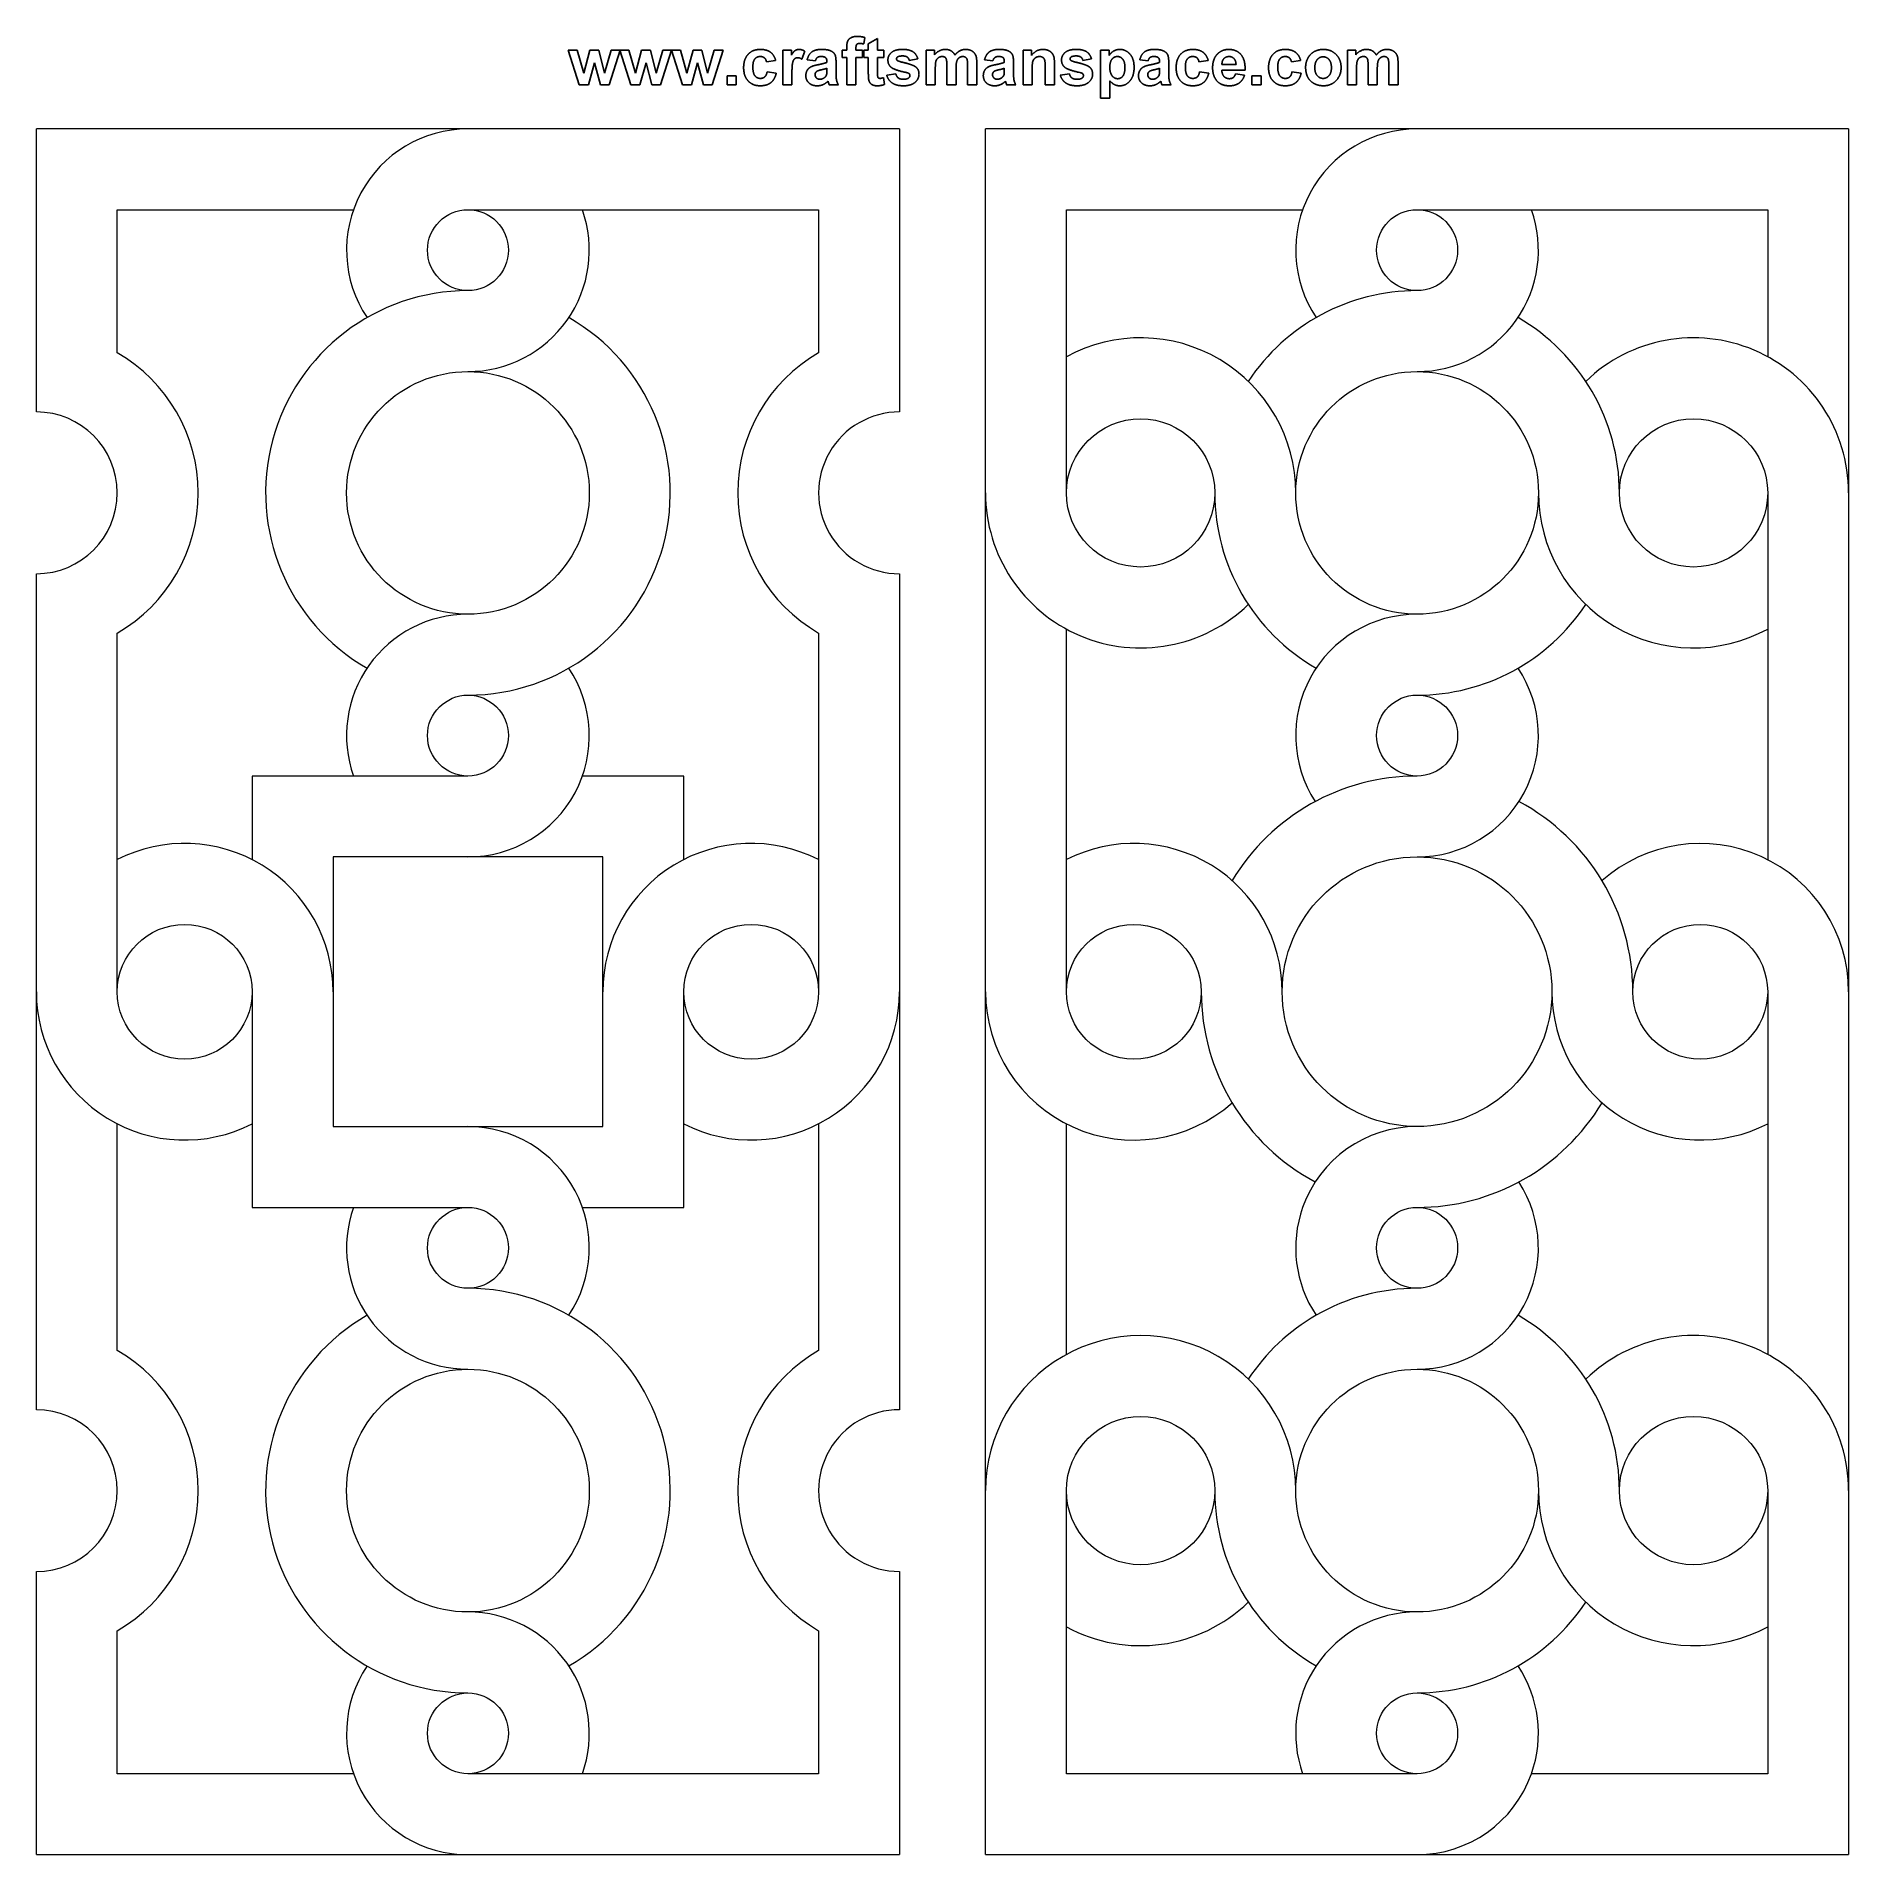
# Model space of a CAD drawing. Header units: millimetres. Extents: x -94 to 94, y -93 to 97.
import ezdxf

# ---------------------------------------------------------------- set-up
doc = ezdxf.new("R2010")
doc.units = ezdxf.units.MM
doc.header["$MEASUREMENT"] = 0
doc.layers.add('Default', color=18, linetype='Continuous')

msp = doc.modelspace()

# ---------------------------------------------------------------- linework, layer by layer
at = {"layer": 'Default', "color": 5}
for p, q in [((-8.01, 96.86), (-8.11, 96.19)), ((-7.64, 96.21), (-6.68, 96.77)), ((-6.68, 96.77), (-6.68, 95.53)), ((-38.9, 95.53), (-37.96, 95.53)), ((-37.75, 91.92), (-38.9, 95.53)), ((-37.96, 95.53), (-37.28, 93.16)), ((-37.28, 93.16), (-36.64, 95.53)), ((-36.64, 95.53), (-35.71, 95.53)), ((-35.71, 95.53), (-35.12, 93.16)), ((-35.12, 93.16), (-34.43, 95.53)), ((-33.5, 95.53), (-34.65, 91.92)), ((-34.43, 95.53), (-33.5, 95.53)), ((-33.53, 95.53), (-32.59, 95.53)), ((-32.38, 91.92), (-33.53, 95.53)), ((-32.59, 95.53), (-31.91, 93.16)), ((-31.91, 93.16), (-31.27, 95.53)), ((-31.27, 95.53), (-30.34, 95.53)), ((-30.34, 95.53), (-29.75, 93.16)), ((-29.75, 93.16), (-29.06, 95.53)), ((-28.13, 95.53), (-29.28, 91.92)), ((-29.06, 95.53), (-28.13, 95.53)), ((-28.16, 95.53), (-27.22, 95.53)), ((-27.01, 91.92), (-28.16, 95.53)), ((-27.22, 95.53), (-26.54, 93.16)), ((-26.54, 93.16), (-25.9, 95.53)), ((-25.9, 95.53), (-24.97, 95.53)), ((-24.97, 95.53), (-24.38, 93.16)), ((-24.38, 93.16), (-23.69, 95.53)), ((-22.76, 95.53), (-23.91, 91.92)), ((-23.69, 95.53), (-22.76, 95.53)), ((-16.56, 95.53), (-15.66, 95.53)), ((-16.56, 91.92), (-16.56, 95.53)), ((-15.66, 95.53), (-15.66, 95.02)), ((-14.27, 95.44), (-14.56, 94.6)), ((-10.38, 94.79), (-10.38, 95.53)), ((-10.38, 95.53), (-9.89, 95.53)), ((-9.89, 94.79), (-10.38, 94.79)), ((-9.89, 95.53), (-9.89, 95.8)), ((-9.89, 91.92), (-9.89, 94.79)), ((-8.93, 95.78), (-8.93, 95.53)), ((-8.93, 95.53), (-8.25, 95.53)), ((-8.93, 94.79), (-8.93, 91.92)), ((-8.25, 94.79), (-8.93, 94.79)), ((-8.25, 95.53), (-8.25, 94.79)), ((-8.1, 95.53), (-7.64, 95.53)), ((-8.1, 94.79), (-8.1, 95.53)), ((-7.64, 94.79), (-8.1, 94.79)), ((-7.64, 95.53), (-7.64, 96.21)), ((-7.64, 93.2), (-7.64, 94.79)), ((-6.68, 95.53), (-6.03, 95.53)), ((-6.68, 94.79), (-6.68, 93.3)), ((-6.03, 94.79), (-6.68, 94.79)), ((-6.03, 95.53), (-6.03, 94.79)), ((-1.62, 91.92), (-1.62, 95.53)), ((-1.62, 95.53), (-0.75, 95.53)), ((-0.75, 95.53), (-0.75, 95.04)), ((8.48, 95.53), (9.37, 95.53)), ((8.48, 91.92), (8.48, 95.53)), ((9.37, 95.53), (9.37, 95)), ((16.56, 90.53), (16.56, 95.53)), ((16.56, 95.53), (17.46, 95.53)), ((17.46, 95.53), (17.46, 95)), ((42.27, 91.92), (42.27, 95.53)), ((42.27, 95.53), (43.14, 95.53)), ((43.14, 95.53), (43.14, 95.04)), ((-36.17, 94.24), (-36.8, 91.92)), ((-35.56, 91.92), (-36.17, 94.24)), ((-30.8, 94.24), (-31.43, 91.92)), ((-30.19, 91.92), (-30.8, 94.24)), ((-25.43, 94.24), (-26.06, 91.92)), ((-24.82, 91.92), (-25.43, 94.24)), ((-22.36, 92.88), (-21.4, 92.88)), ((-22.36, 91.92), (-22.36, 92.88)), ((-21.4, 92.88), (-21.4, 91.92)), ((-17.3, 94.48), (-18.25, 94.33)), ((-18.19, 93.28), (-17.23, 93.15)), ((-15.6, 93.04), (-15.6, 91.92)), ((-13.16, 94.42), (-14.02, 94.54)), ((-11.96, 94.27), (-11.96, 94.36)), ((-11.96, 93.46), (-11.96, 93.65)), ((-11, 94.23), (-11, 93.11)), ((-5.72, 92.94), (-4.77, 93.06)), ((-2.48, 94.64), (-3.38, 94.48)), ((-0.66, 93.68), (-0.66, 91.92)), ((0.54, 91.92), (0.54, 93.9)), ((1.5, 93.65), (1.5, 91.92)), ((2.7, 91.92), (2.7, 93.98)), ((3.66, 94.24), (3.66, 91.92)), ((5.33, 94.42), (4.46, 94.54)), ((6.53, 94.27), (6.53, 94.36)), ((6.53, 93.46), (6.53, 93.65)), ((7.49, 94.23), (7.49, 93.11)), ((9.43, 93.56), (9.43, 91.92)), ((10.79, 91.92), (10.79, 93.76)), ((11.75, 94.17), (11.75, 91.92)), ((12.36, 92.94), (13.32, 93.06)), ((15.61, 94.64), (14.71, 94.48)), ((21.5, 94.42), (20.64, 94.54)), ((22.7, 94.27), (22.7, 94.36)), ((22.7, 93.46), (22.7, 93.65)), ((23.66, 94.23), (23.66, 93.11)), ((27.77, 94.48), (26.81, 94.33)), ((26.87, 93.28), (27.83, 93.15)), ((31.62, 93.46), (29.19, 93.46)), ((29.2, 94.05), (30.67, 94.05)), ((30.61, 93.06), (31.56, 92.94)), ((32.33, 92.88), (33.29, 92.88)), ((32.33, 91.92), (32.33, 92.88)), ((33.29, 92.88), (33.29, 91.92)), ((37.4, 94.48), (36.44, 94.33)), ((36.5, 93.28), (37.46, 93.15)), ((43.23, 93.68), (43.23, 91.92)), ((44.43, 91.92), (44.43, 93.9)), ((45.39, 93.65), (45.39, 91.92)), ((46.59, 91.92), (46.59, 93.98)), ((47.55, 94.24), (47.55, 91.92)), ((-36.8, 91.92), (-37.75, 91.92)), ((-34.65, 91.92), (-35.56, 91.92)), ((-31.43, 91.92), (-32.38, 91.92)), ((-29.28, 91.92), (-30.19, 91.92)), ((-26.06, 91.92), (-27.01, 91.92)), ((-23.91, 91.92), (-24.82, 91.92)), ((-21.4, 91.92), (-22.36, 91.92)), ((-15.6, 91.92), (-16.56, 91.92)), ((-10.75, 91.92), (-11.71, 91.92)), ((-8.93, 91.92), (-9.89, 91.92)), ((-6.05, 92.69), (-5.97, 91.97)), ((-0.66, 91.92), (-1.62, 91.92)), ((1.5, 91.92), (0.54, 91.92)), ((3.66, 91.92), (2.7, 91.92)), ((7.73, 91.92), (6.78, 91.92)), ((9.43, 91.92), (8.48, 91.92)), ((11.75, 91.92), (10.79, 91.92)), ((17.52, 92.35), (17.52, 90.53)), ((23.91, 91.92), (22.95, 91.92)), ((33.29, 91.92), (32.33, 91.92)), ((43.23, 91.92), (42.27, 91.92)), ((45.39, 91.92), (44.43, 91.92)), ((47.55, 91.92), (46.59, 91.92)), ((17.52, 90.53), (16.56, 90.53))]:
    msp.add_line(p, q, dxfattribs=at)
for points in [[(-9.79, 96.48), (-9.7, 96.7), (-9.44, 96.84)], [(-9.44, 96.84), (-9.19, 96.98), (-8.79, 96.98)], [(-8.79, 96.98), (-8.39, 96.98), (-8.01, 96.86)], [(-20.63, 93.72), (-20.63, 94.62), (-20.16, 95.12)], [(-20.16, 95.12), (-19.69, 95.62), (-18.89, 95.62)], [(-18.9, 94.88), (-19.25, 94.88), (-19.46, 94.63)], [(-18.47, 94.74), (-18.63, 94.88), (-18.9, 94.88)], [(-18.89, 95.62), (-18.24, 95.62), (-17.85, 95.34)], [(-17.85, 95.34), (-17.46, 95.06), (-17.3, 94.48)], [(-15.66, 95.02), (-15.44, 95.38), (-15.27, 95.5)], [(-14.99, 94.76), (-15.18, 94.76), (-15.31, 94.65)], [(-15.27, 95.5), (-15.09, 95.62), (-14.87, 95.62)], [(-14.56, 94.6), (-14.79, 94.76), (-14.99, 94.76)], [(-14.87, 95.62), (-14.56, 95.62), (-14.27, 95.44)], [(-14.02, 94.54), (-13.88, 95.09), (-13.53, 95.36)], [(-13.53, 95.36), (-13.18, 95.62), (-12.49, 95.62)], [(-12.94, 94.78), (-13.08, 94.68), (-13.16, 94.42)], [(-12.57, 94.88), (-12.81, 94.88), (-12.94, 94.78)], [(-12.08, 94.76), (-12.21, 94.88), (-12.57, 94.88)], [(-12.49, 95.62), (-11.86, 95.62), (-11.56, 95.47)], [(-11.96, 94.36), (-11.96, 94.64), (-12.08, 94.76)], [(-11.56, 95.47), (-11.25, 95.32), (-11.12, 95.09)], [(-11.12, 95.09), (-11, 94.85), (-11, 94.23)], [(-9.89, 95.8), (-9.89, 96.25), (-9.79, 96.48)], [(-8.84, 96.15), (-8.93, 96.05), (-8.93, 95.78)], [(-8.55, 96.24), (-8.75, 96.24), (-8.84, 96.15)], [(-8.11, 96.19), (-8.34, 96.24), (-8.55, 96.24)], [(-5.6, 94.51), (-5.6, 94.98), (-5.23, 95.3)], [(-5.23, 95.3), (-4.86, 95.62), (-4.08, 95.62)], [(-4.6, 94.84), (-4.7, 94.76), (-4.7, 94.64)], [(-4.06, 94.94), (-4.43, 94.94), (-4.6, 94.84)], [(-4.08, 95.62), (-3.34, 95.62), (-2.98, 95.37)], [(-3.6, 94.83), (-3.76, 94.94), (-4.06, 94.94)], [(-3.38, 94.48), (-3.43, 94.71), (-3.6, 94.83)], [(-2.98, 95.37), (-2.62, 95.12), (-2.48, 94.64)], [(-0.75, 95.04), (-0.28, 95.62), (0.37, 95.62)], [(-0.34, 94.76), (-0.51, 94.64), (-0.59, 94.42)], [(0.05, 94.88), (-0.16, 94.88), (-0.34, 94.76)], [(0.34, 94.81), (0.23, 94.88), (0.05, 94.88)], [(0.49, 94.58), (0.44, 94.73), (0.34, 94.81)], [(0.37, 95.62), (0.72, 95.62), (0.97, 95.48)], [(0.97, 95.48), (1.22, 95.33), (1.39, 95.04)], [(1.39, 95.04), (1.62, 95.33), (1.9, 95.48)], [(1.83, 94.76), (1.65, 94.64), (1.58, 94.4)], [(2.2, 94.88), (2, 94.88), (1.83, 94.76)], [(1.9, 95.48), (2.17, 95.62), (2.48, 95.62)], [(2.61, 94.68), (2.48, 94.88), (2.2, 94.88)], [(2.48, 95.62), (2.88, 95.62), (3.15, 95.46)], [(3.15, 95.46), (3.43, 95.3), (3.56, 94.99)], [(3.56, 94.99), (3.66, 94.75), (3.66, 94.24)], [(4.46, 94.54), (4.61, 95.09), (4.96, 95.36)], [(4.96, 95.36), (5.31, 95.62), (6, 95.62)], [(5.55, 94.78), (5.41, 94.68), (5.33, 94.42)], [(5.92, 94.88), (5.68, 94.88), (5.55, 94.78)], [(6.4, 94.76), (6.27, 94.88), (5.92, 94.88)], [(6, 95.62), (6.62, 95.62), (6.93, 95.47)], [(6.53, 94.36), (6.53, 94.64), (6.4, 94.76)], [(6.93, 95.47), (7.24, 95.32), (7.36, 95.09)], [(7.36, 95.09), (7.49, 94.85), (7.49, 94.23)], [(9.37, 95), (9.84, 95.62), (10.55, 95.62)], [(9.77, 94.75), (9.58, 94.61), (9.5, 94.39)], [(10.21, 94.88), (9.96, 94.88), (9.77, 94.75)], [(10.53, 94.79), (10.4, 94.88), (10.21, 94.88)], [(10.73, 94.52), (10.67, 94.69), (10.53, 94.79)], [(10.55, 95.62), (10.86, 95.62), (11.12, 95.51)], [(11.12, 95.51), (11.38, 95.39), (11.51, 95.22)], [(11.51, 95.22), (11.64, 95.04), (11.7, 94.82)], [(11.7, 94.82), (11.75, 94.59), (11.75, 94.17)], [(12.49, 94.51), (12.49, 94.98), (12.86, 95.3)], [(12.86, 95.3), (13.23, 95.62), (14.01, 95.62)], [(13.49, 94.84), (13.38, 94.76), (13.38, 94.64)], [(14.03, 94.94), (13.65, 94.94), (13.49, 94.84)], [(14.01, 95.62), (14.75, 95.62), (15.11, 95.37)], [(14.49, 94.83), (14.33, 94.94), (14.03, 94.94)], [(14.71, 94.48), (14.65, 94.71), (14.49, 94.83)], [(15.11, 95.37), (15.47, 95.12), (15.61, 94.64)], [(17.46, 95), (17.63, 95.27), (17.92, 95.45)], [(18.32, 94.88), (17.97, 94.88), (17.75, 94.61)], [(17.92, 95.45), (18.21, 95.62), (18.57, 95.62)], [(18.87, 94.6), (18.65, 94.88), (18.32, 94.88)], [(18.57, 95.62), (19.19, 95.62), (19.62, 95.13)], [(19.62, 95.13), (20.05, 94.63), (20.05, 93.75)], [(20.64, 94.54), (20.78, 95.09), (21.13, 95.36)], [(21.13, 95.36), (21.48, 95.62), (22.17, 95.62)], [(21.72, 94.78), (21.58, 94.68), (21.5, 94.42)], [(22.09, 94.88), (21.85, 94.88), (21.72, 94.78)], [(22.58, 94.76), (22.45, 94.88), (22.09, 94.88)], [(22.17, 95.62), (22.8, 95.62), (23.1, 95.47)], [(22.7, 94.36), (22.7, 94.64), (22.58, 94.76)], [(23.1, 95.47), (23.41, 95.32), (23.54, 95.09)], [(23.54, 95.09), (23.66, 94.85), (23.66, 94.23)], [(24.43, 93.72), (24.43, 94.62), (24.9, 95.12)], [(24.9, 95.12), (25.37, 95.62), (26.17, 95.62)], [(26.16, 94.88), (25.81, 94.88), (25.6, 94.63)], [(26.6, 94.74), (26.43, 94.88), (26.16, 94.88)], [(26.17, 95.62), (26.82, 95.62), (27.21, 95.34)], [(27.21, 95.34), (27.6, 95.06), (27.77, 94.48)], [(28.23, 93.7), (28.23, 94.6), (28.7, 95.11)], [(28.7, 95.11), (29.17, 95.62), (29.9, 95.62)], [(29.94, 94.88), (29.62, 94.88), (29.41, 94.66)], [(29.9, 95.62), (30.71, 95.62), (31.18, 95.09)], [(30.45, 94.67), (30.24, 94.88), (29.94, 94.88)], [(31.18, 95.09), (31.64, 94.56), (31.62, 93.46)], [(34.06, 93.72), (34.06, 94.62), (34.53, 95.12)], [(34.53, 95.12), (35, 95.62), (35.8, 95.62)], [(35.79, 94.88), (35.44, 94.88), (35.23, 94.63)], [(36.22, 94.74), (36.06, 94.88), (35.79, 94.88)], [(35.8, 95.62), (36.45, 95.62), (36.84, 95.34)], [(36.84, 95.34), (37.23, 95.06), (37.4, 94.48)], [(38.15, 94.7), (38.39, 95.15), (38.81, 95.39)], [(38.81, 95.39), (39.24, 95.62), (39.77, 95.62)], [(39.74, 94.85), (39.38, 94.85), (39.13, 94.56)], [(40.36, 94.56), (40.11, 94.85), (39.74, 94.85)], [(39.77, 95.62), (40.58, 95.62), (41.1, 95.09)], [(41.1, 95.09), (41.62, 94.55), (41.62, 93.74)], [(43.14, 95.04), (43.61, 95.62), (44.26, 95.62)], [(43.55, 94.76), (43.38, 94.64), (43.3, 94.42)], [(43.94, 94.88), (43.73, 94.88), (43.55, 94.76)], [(44.23, 94.81), (44.12, 94.88), (43.94, 94.88)], [(44.38, 94.58), (44.33, 94.73), (44.23, 94.81)], [(44.26, 95.62), (44.6, 95.62), (44.86, 95.48)], [(44.86, 95.48), (45.11, 95.33), (45.28, 95.04)], [(45.28, 95.04), (45.51, 95.33), (45.79, 95.48)], [(45.72, 94.76), (45.54, 94.64), (45.47, 94.4)], [(46.09, 94.88), (45.89, 94.88), (45.72, 94.76)], [(45.79, 95.48), (46.06, 95.62), (46.37, 95.62)], [(46.5, 94.68), (46.36, 94.88), (46.09, 94.88)], [(46.37, 95.62), (46.77, 95.62), (47.04, 95.46)], [(47.04, 95.46), (47.32, 95.3), (47.45, 94.99)], [(47.45, 94.99), (47.55, 94.75), (47.55, 94.24)], [(-20.16, 92.33), (-20.63, 92.83), (-20.63, 93.72)], [(-19.46, 94.63), (-19.67, 94.38), (-19.67, 93.79)], [(-19.67, 93.79), (-19.67, 93.14), (-19.46, 92.87)], [(-19.46, 92.87), (-19.24, 92.6), (-18.88, 92.6)], [(-18.25, 94.33), (-18.3, 94.6), (-18.47, 94.74)], [(-18.44, 92.75), (-18.26, 92.9), (-18.19, 93.28)], [(-17.23, 93.15), (-17.38, 92.5), (-17.79, 92.16)], [(-15.52, 94.25), (-15.6, 93.96), (-15.6, 93.04)], [(-15.31, 94.65), (-15.45, 94.54), (-15.52, 94.25)], [(-14.15, 92.89), (-14.15, 93.2), (-14.01, 93.44)], [(-13.83, 92.13), (-14.15, 92.43), (-14.15, 92.89)], [(-14.01, 93.44), (-13.86, 93.68), (-13.61, 93.81)], [(-13.61, 93.81), (-13.35, 93.94), (-12.86, 94.03)], [(-13.01, 93.34), (-13.19, 93.2), (-13.19, 93)], [(-13.19, 93), (-13.19, 92.8), (-13.05, 92.65)], [(-12.51, 93.5), (-12.89, 93.42), (-13.01, 93.34)], [(-12.86, 94.03), (-12.21, 94.16), (-11.96, 94.27)], [(-11.96, 93.65), (-12.13, 93.59), (-12.51, 93.5)], [(-12.21, 92.68), (-12.04, 92.81), (-11.99, 92.99)], [(-11.99, 92.99), (-11.96, 93.11), (-11.96, 93.46)], [(-11, 93.11), (-11, 92.63), (-10.95, 92.41)], [(-7.61, 92.52), (-7.64, 92.69), (-7.64, 93.2)], [(-6.68, 93.3), (-6.68, 92.85), (-6.66, 92.77)], [(-5.16, 92.13), (-5.59, 92.43), (-5.72, 92.94)], [(-5.17, 93.69), (-5.6, 93.98), (-5.6, 94.51)], [(-3.7, 93.22), (-4.86, 93.47), (-5.17, 93.69)], [(-4.77, 93.06), (-4.7, 92.79), (-4.52, 92.65)], [(-4.7, 94.64), (-4.7, 94.54), (-4.61, 94.46)], [(-4.61, 94.46), (-4.48, 94.37), (-3.72, 94.19)], [(-3.72, 94.19), (-2.96, 94.01), (-2.66, 93.76)], [(-3.38, 93.09), (-3.45, 93.16), (-3.7, 93.22)], [(-3.44, 92.64), (-3.31, 92.74), (-3.31, 92.9)], [(-3.31, 92.9), (-3.31, 93.01), (-3.38, 93.09)], [(-2.36, 93.05), (-2.36, 92.55), (-2.77, 92.19)], [(-2.66, 93.76), (-2.36, 93.5), (-2.36, 93.05)], [(-0.59, 94.42), (-0.66, 94.2), (-0.66, 93.68)], [(0.54, 93.9), (0.54, 94.43), (0.49, 94.58)], [(1.58, 94.4), (1.5, 94.17), (1.5, 93.65)], [(2.7, 93.98), (2.7, 94.52), (2.61, 94.68)], [(4.34, 92.89), (4.34, 93.2), (4.48, 93.44)], [(4.66, 92.13), (4.34, 92.43), (4.34, 92.89)], [(4.48, 93.44), (4.63, 93.68), (4.88, 93.81)], [(4.88, 93.81), (5.14, 93.94), (5.62, 94.03)], [(5.48, 93.34), (5.3, 93.2), (5.3, 93)], [(5.3, 93), (5.3, 92.8), (5.44, 92.65)], [(5.97, 93.5), (5.59, 93.42), (5.48, 93.34)], [(5.62, 94.03), (6.28, 94.16), (6.53, 94.27)], [(6.53, 93.65), (6.36, 93.59), (5.97, 93.5)], [(6.28, 92.68), (6.44, 92.81), (6.5, 92.99)], [(6.5, 92.99), (6.53, 93.11), (6.53, 93.46)], [(7.49, 93.11), (7.49, 92.63), (7.54, 92.41)], [(9.5, 94.39), (9.43, 94.16), (9.43, 93.56)], [(10.79, 93.76), (10.79, 94.35), (10.73, 94.52)], [(12.93, 92.13), (12.5, 92.43), (12.36, 92.94)], [(12.92, 93.69), (12.49, 93.98), (12.49, 94.51)], [(14.38, 93.22), (13.23, 93.47), (12.92, 93.69)], [(13.32, 93.06), (13.38, 92.79), (13.57, 92.65)], [(13.38, 94.64), (13.38, 94.54), (13.48, 94.46)], [(13.48, 94.46), (13.61, 94.37), (14.37, 94.19)], [(14.37, 94.19), (15.13, 94.01), (15.43, 93.76)], [(14.7, 93.09), (14.63, 93.16), (14.38, 93.22)], [(14.65, 92.64), (14.77, 92.74), (14.77, 92.9)], [(14.77, 92.9), (14.77, 93.01), (14.7, 93.09)], [(15.73, 93.05), (15.73, 92.55), (15.31, 92.19)], [(15.43, 93.76), (15.73, 93.5), (15.73, 93.05)], [(17.75, 94.61), (17.52, 94.33), (17.52, 93.79)], [(17.52, 93.79), (17.52, 93.16), (17.76, 92.87)], [(17.76, 92.87), (17.99, 92.57), (18.33, 92.57)], [(19.09, 93.74), (19.09, 94.32), (18.87, 94.6)], [(18.88, 92.84), (19.09, 93.11), (19.09, 93.74)], [(20.05, 93.75), (20.05, 92.84), (19.61, 92.33)], [(20.51, 92.89), (20.51, 93.2), (20.66, 93.44)], [(20.83, 92.13), (20.51, 92.43), (20.51, 92.89)], [(20.66, 93.44), (20.8, 93.68), (21.06, 93.81)], [(21.06, 93.81), (21.31, 93.94), (21.8, 94.03)], [(21.65, 93.34), (21.47, 93.2), (21.47, 93)], [(21.47, 93), (21.47, 92.8), (21.61, 92.65)], [(22.15, 93.5), (21.77, 93.42), (21.65, 93.34)], [(21.8, 94.03), (22.45, 94.16), (22.7, 94.27)], [(22.7, 93.65), (22.53, 93.59), (22.15, 93.5)], [(22.45, 92.68), (22.62, 92.81), (22.67, 92.99)], [(22.67, 92.99), (22.7, 93.11), (22.7, 93.46)], [(23.66, 93.11), (23.66, 92.63), (23.71, 92.41)], [(24.9, 92.33), (24.43, 92.83), (24.43, 93.72)], [(25.6, 94.63), (25.39, 94.38), (25.39, 93.79)], [(25.39, 93.79), (25.39, 93.14), (25.6, 92.87)], [(25.6, 92.87), (25.82, 92.6), (26.18, 92.6)], [(26.81, 94.33), (26.76, 94.6), (26.6, 94.74)], [(26.63, 92.75), (26.8, 92.9), (26.87, 93.28)], [(27.83, 93.15), (27.68, 92.5), (27.27, 92.16)], [(28.59, 92.45), (28.23, 92.94), (28.23, 93.7)], [(29.19, 93.46), (29.2, 93.04), (29.42, 92.8)], [(29.41, 94.66), (29.2, 94.43), (29.2, 94.05)], [(30.37, 92.68), (30.53, 92.8), (30.61, 93.06)], [(30.67, 94.05), (30.66, 94.46), (30.45, 94.67)], [(31.56, 92.94), (31.38, 92.4), (30.98, 92.11)], [(34.53, 92.33), (34.06, 92.83), (34.06, 93.72)], [(35.23, 94.63), (35.02, 94.38), (35.02, 93.79)], [(35.02, 93.79), (35.02, 93.14), (35.23, 92.87)], [(35.23, 92.87), (35.45, 92.6), (35.81, 92.6)], [(36.44, 94.33), (36.39, 94.6), (36.22, 94.74)], [(36.26, 92.75), (36.43, 92.9), (36.5, 93.28)], [(37.46, 93.15), (37.31, 92.5), (36.9, 92.16)], [(37.92, 93.78), (37.92, 94.26), (38.15, 94.7)], [(38.15, 92.71), (37.92, 93.15), (37.92, 93.78)], [(39.13, 94.56), (38.88, 94.27), (38.88, 93.73)], [(38.88, 93.73), (38.88, 93.18), (39.13, 92.89)], [(39.13, 92.89), (39.38, 92.6), (39.74, 92.6)], [(39.74, 92.6), (40.11, 92.6), (40.36, 92.89)], [(40.61, 93.73), (40.61, 94.27), (40.36, 94.56)], [(40.36, 92.89), (40.61, 93.18), (40.61, 93.73)], [(41.62, 93.74), (41.62, 92.91), (41.1, 92.37)], [(43.3, 94.42), (43.23, 94.2), (43.23, 93.68)], [(44.43, 93.9), (44.43, 94.43), (44.38, 94.58)], [(45.47, 94.4), (45.39, 94.17), (45.39, 93.65)], [(46.59, 93.98), (46.59, 94.52), (46.5, 94.68)], [(-18.9, 91.83), (-19.69, 91.83), (-20.16, 92.33)], [(-17.79, 92.16), (-18.21, 91.83), (-18.9, 91.83)], [(-18.88, 92.6), (-18.61, 92.6), (-18.44, 92.75)], [(-12.95, 91.83), (-13.51, 91.83), (-13.83, 92.13)], [(-13.05, 92.65), (-12.9, 92.51), (-12.68, 92.51)], [(-12.36, 91.95), (-12.64, 91.83), (-12.95, 91.83)], [(-12.68, 92.51), (-12.44, 92.51), (-12.21, 92.68)], [(-11.84, 92.31), (-12.08, 92.07), (-12.36, 91.95)], [(-11.8, 92.2), (-11.82, 92.28), (-11.84, 92.31)], [(-11.71, 91.92), (-11.75, 92.01), (-11.8, 92.2)], [(-10.95, 92.41), (-10.9, 92.18), (-10.75, 91.92)], [(-7.47, 92.14), (-7.57, 92.28), (-7.61, 92.52)], [(-7.17, 91.91), (-7.38, 92), (-7.47, 92.14)], [(-6.71, 91.83), (-6.97, 91.83), (-7.17, 91.91)], [(-5.97, 91.97), (-6.3, 91.83), (-6.71, 91.83)], [(-6.66, 92.77), (-6.64, 92.7), (-6.58, 92.65)], [(-6.58, 92.65), (-6.51, 92.6), (-6.42, 92.6)], [(-6.42, 92.6), (-6.29, 92.6), (-6.05, 92.69)], [(-4, 91.83), (-4.73, 91.83), (-5.16, 92.13)], [(-4.52, 92.65), (-4.33, 92.51), (-4, 92.51)], [(-4, 92.51), (-3.63, 92.51), (-3.44, 92.64)], [(-2.77, 92.19), (-3.19, 91.83), (-4, 91.83)], [(5.54, 91.83), (4.98, 91.83), (4.66, 92.13)], [(5.44, 92.65), (5.58, 92.51), (5.8, 92.51)], [(6.13, 91.95), (5.85, 91.83), (5.54, 91.83)], [(5.8, 92.51), (6.05, 92.51), (6.28, 92.68)], [(6.65, 92.31), (6.41, 92.07), (6.13, 91.95)], [(6.69, 92.2), (6.66, 92.28), (6.65, 92.31)], [(6.78, 91.92), (6.74, 92.01), (6.69, 92.2)], [(7.54, 92.41), (7.59, 92.18), (7.73, 91.92)], [(14.09, 91.83), (13.35, 91.83), (12.93, 92.13)], [(13.57, 92.65), (13.76, 92.51), (14.09, 92.51)], [(14.09, 92.51), (14.46, 92.51), (14.65, 92.64)], [(15.31, 92.19), (14.9, 91.83), (14.09, 91.83)], [(18.02, 91.95), (17.78, 92.06), (17.52, 92.35)], [(18.56, 91.83), (18.26, 91.83), (18.02, 91.95)], [(18.33, 92.57), (18.66, 92.57), (18.88, 92.84)], [(19.61, 92.33), (19.18, 91.83), (18.56, 91.83)], [(21.71, 91.83), (21.15, 91.83), (20.83, 92.13)], [(21.61, 92.65), (21.76, 92.51), (21.98, 92.51)], [(22.3, 91.95), (22.02, 91.83), (21.71, 91.83)], [(21.98, 92.51), (22.23, 92.51), (22.45, 92.68)], [(22.83, 92.31), (22.58, 92.07), (22.3, 91.95)], [(22.86, 92.2), (22.84, 92.28), (22.83, 92.31)], [(22.95, 91.92), (22.91, 92.01), (22.86, 92.2)], [(23.71, 92.41), (23.76, 92.18), (23.91, 91.92)], [(26.16, 91.83), (25.37, 91.83), (24.9, 92.33)], [(27.27, 92.16), (26.86, 91.83), (26.16, 91.83)], [(26.18, 92.6), (26.45, 92.6), (26.63, 92.75)], [(29.99, 91.83), (29.04, 91.83), (28.59, 92.45)], [(29.42, 92.8), (29.65, 92.57), (29.98, 92.57)], [(29.98, 92.57), (30.21, 92.57), (30.37, 92.68)], [(30.98, 92.11), (30.58, 91.83), (29.99, 91.83)], [(35.79, 91.83), (35, 91.83), (34.53, 92.33)], [(36.9, 92.16), (36.48, 91.83), (35.79, 91.83)], [(35.81, 92.6), (36.08, 92.6), (36.26, 92.75)], [(38.83, 92.05), (38.39, 92.28), (38.15, 92.71)], [(39.78, 91.83), (39.28, 91.83), (38.83, 92.05)], [(41.1, 92.37), (40.57, 91.83), (39.78, 91.83)]]:
    msp.add_open_spline(points, degree=2, dxfattribs=at)
at = {"layer": 'Default', "color": 5, "lineweight": 9}
for points in [[(-94.32, 57.84), (-94.32, 57.84), (-94.32, 87.34), (-94.32, 87.34)], [(-4.39, 87.34), (-4.39, 87.34), (-94.32, 87.34), (-94.32, 87.34)], [(-4.39, 87.34), (-4.39, 87.34), (-4.39, 57.84), (-4.39, 57.84)], [(4.57, -92.51), (4.57, -92.51), (4.57, 87.34), (4.57, 87.34)], [(94.49, 87.34), (94.49, 87.34), (4.57, 87.34), (4.57, 87.34)], [(94.49, 87.34), (94.49, 87.34), (94.49, -92.51), (94.49, -92.51)], [(-85.89, 78.91), (-85.89, 78.91), (-61.28, 78.91), (-61.28, 78.91)], [(-85.89, 64.01), (-85.89, 64.01), (-85.89, 78.91), (-85.89, 78.91)], [(-49.35, 78.91), (-49.35, 78.91), (-12.82, 78.91), (-12.82, 78.91)], [(-12.82, 78.91), (-12.82, 78.91), (-12.82, 64.01), (-12.82, 64.01)], [(13, 49.41), (13, 49.41), (13, 78.91), (13, 78.91)], [(13, 78.91), (13, 78.91), (37.61, 78.91), (37.61, 78.91)], [(49.53, 78.91), (49.53, 78.91), (86.06, 78.91), (86.06, 78.91)], [(86.06, 78.91), (86.06, 78.91), (86.06, 63.6), (86.06, 63.6)], [(49.53, 70.48), (42.46, 70.48), (35.85, 66.93), (31.95, 61.03)], [(70.61, 49.41), (70.61, 56.95), (66.58, 63.91), (60.05, 67.67)], [(28.45, 49.41), (28.45, 41.87), (32.48, 34.9), (39.02, 31.14)], [(86.06, 49.41), (86.06, 49.41), (86.06, 11.19), (86.06, 11.19)], [(-94.32, -46.14), (-94.32, -46.14), (-94.32, 40.98), (-94.32, 40.98)], [(-4.39, 40.98), (-4.39, 40.98), (-4.39, -46.14), (-4.39, -46.14)], [(49.53, 28.33), (56.61, 28.33), (63.21, 31.88), (67.11, 37.78)], [(-85.89, -2.58), (-85.89, -2.58), (-85.89, 34.8), (-85.89, 34.8)], [(-12.82, 34.8), (-12.82, 34.8), (-12.82, -2.58), (-12.82, -2.58)], [(13, -2.58), (13, -2.58), (13, 35.22), (13, 35.22)], [(-71.84, 19.9), (-71.84, 19.9), (-71.84, 11.19), (-71.84, 11.19)], [(-49.35, 19.9), (-49.35, 19.9), (-71.84, 19.9), (-71.84, 19.9)], [(-26.87, 19.9), (-26.87, 19.9), (-37.43, 19.9), (-37.43, 19.9)], [(-26.87, 11.19), (-26.87, 11.19), (-26.87, 19.9), (-26.87, 19.9)], [(49.53, 19.9), (41.64, 19.9), (34.33, 15.76), (30.26, 9)], [(72.01, -2.58), (72.01, 5.71), (67.45, 13.32), (60.14, 17.24)], [(-63.41, 11.47), (-63.41, 11.47), (-63.41, -16.63), (-63.41, -16.63)], [(-35.3, 11.47), (-35.3, 11.47), (-63.41, 11.47), (-63.41, 11.47)], [(-35.3, -16.63), (-35.3, -16.63), (-35.3, 11.47), (-35.3, 11.47)], [(-71.84, -2.58), (-71.84, -2.58), (-71.84, -25.06), (-71.84, -25.06)], [(-26.87, -25.06), (-26.87, -25.06), (-26.87, -2.58), (-26.87, -2.58)], [(27.05, -2.58), (27.05, -10.87), (31.61, -18.49), (38.92, -22.4)], [(86.06, -2.58), (86.06, -2.58), (86.06, -16.35), (86.06, -16.35)], [(49.53, -25.06), (57.42, -25.06), (64.74, -20.93), (68.8, -14.16)], [(-85.89, -39.97), (-85.89, -39.97), (-85.89, -16.35), (-85.89, -16.35)], [(-63.41, -16.63), (-63.41, -16.63), (-35.3, -16.63), (-35.3, -16.63)], [(-12.82, -16.35), (-12.82, -16.35), (-12.82, -39.97), (-12.82, -39.97)], [(13, -40.38), (13, -40.38), (13, -16.35), (13, -16.35)], [(49.53, -16.63), (44.17, -16.63), (39.39, -20.01), (37.61, -25.06)], [(86.06, -16.35), (86.06, -16.35), (86.06, -40.38), (86.06, -40.38)], [(-71.84, -25.06), (-71.84, -25.06), (-49.35, -25.06), (-49.35, -25.06)], [(-37.43, -25.06), (-37.43, -25.06), (-26.87, -25.06), (-26.87, -25.06)], [(37.61, -25.06), (36.28, -28.82), (36.8, -32.99), (39.02, -36.3)], [(49.53, -33.49), (45.84, -33.49), (42.21, -34.46), (39.02, -36.3)], [(39.02, -36.3), (36.18, -37.94), (33.76, -40.21), (31.95, -42.95)], [(70.61, -54.57), (70.61, -47.03), (66.58, -40.07), (60.05, -36.3)], [(13, -84.08), (13, -84.08), (13, -54.57), (13, -54.57)], [(28.45, -54.57), (28.45, -62.11), (32.48, -69.07), (39.02, -72.84)], [(86.06, -54.57), (86.06, -54.57), (86.06, -84.08), (86.06, -84.08)], [(-94.32, -92.51), (-94.32, -92.51), (-94.32, -63), (-94.32, -63)], [(-4.39, -63), (-4.39, -63), (-4.39, -92.51), (-4.39, -92.51)], [(13, -68.76), (19.2, -72.14), (26.87, -71.1), (31.95, -66.19)], [(49.53, -75.65), (56.61, -75.65), (63.21, -72.1), (67.11, -66.19)], [(49.53, -67.22), (45.31, -67.22), (41.36, -69.32), (39.02, -72.84)], [(-85.89, -84.08), (-85.89, -84.08), (-85.89, -69.17), (-85.89, -69.17)], [(-12.82, -69.17), (-12.82, -69.17), (-12.82, -84.08), (-12.82, -84.08)], [(39.02, -72.84), (36.8, -76.15), (36.28, -80.32), (37.61, -84.08)], [(61.45, -84.08), (62.78, -80.32), (62.26, -76.15), (60.05, -72.84)], [(-61.28, -84.08), (-61.28, -84.08), (-85.89, -84.08), (-85.89, -84.08)], [(-12.82, -84.08), (-12.82, -84.08), (-49.35, -84.08), (-49.35, -84.08)], [(49.53, -84.08), (49.53, -84.08), (13, -84.08), (13, -84.08)], [(49.53, -92.51), (54.89, -92.51), (59.67, -89.13), (61.45, -84.08)], [(86.06, -84.08), (86.06, -84.08), (61.45, -84.08), (61.45, -84.08)], [(-94.32, -92.51), (-94.32, -92.51), (-4.39, -92.51), (-4.39, -92.51)], [(4.57, -92.51), (4.57, -92.51), (94.49, -92.51), (94.49, -92.51)]]:
    msp.add_open_spline(points, degree=3, dxfattribs=at)
for points, knots in [([(-49.35, 87.34), (-54.02, 87.34), (-58.31, 84.78), (-60.51, 80.66), (-62.71, 76.54), (-62.46, 71.55), (-59.87, 67.67)], [0, 0, 0, 0, 0.333333, 0.333333, 0.333333, 1, 1, 1, 1]), ([(49.53, 87.34), (44.87, 87.34), (40.58, 84.78), (38.38, 80.66), (36.18, 76.54), (36.42, 71.55), (39.02, 67.67)], [0, 0, 0, 0, 0.333333, 0.333333, 0.333333, 1, 1, 1, 1]), ([(-45.14, 74.7), (-45.14, 77.03), (-47.03, 78.91), (-49.35, 78.91), (-51.68, 78.91), (-53.57, 77.03), (-53.57, 74.7), (-53.57, 72.37), (-51.68, 70.48), (-49.35, 70.48), (-47.03, 70.48), (-45.14, 72.37), (-45.14, 74.7)], [0, 0, 0, 0, 0.2, 0.2, 0.2, 0.4, 0.4, 0.4, 0.6, 0.6, 0.6, 1, 1, 1, 1]), ([(-49.35, 62.05), (-45.25, 62.05), (-41.4, 64.05), (-39.03, 67.4), (-36.66, 70.75), (-36.06, 75.04), (-37.43, 78.91)], [0, 0, 0, 0, 0.333333, 0.333333, 0.333333, 1, 1, 1, 1]), ([(53.75, 74.7), (53.75, 77.03), (51.86, 78.91), (49.53, 78.91), (47.2, 78.91), (45.32, 77.03), (45.32, 74.7), (45.32, 72.37), (47.2, 70.48), (49.53, 70.48), (51.86, 70.48), (53.75, 72.37), (53.75, 74.7)], [0, 0, 0, 0, 0.2, 0.2, 0.2, 0.4, 0.4, 0.4, 0.6, 0.6, 0.6, 1, 1, 1, 1]), ([(49.53, 62.05), (53.64, 62.05), (57.49, 64.05), (59.86, 67.4), (62.23, 70.75), (62.82, 75.04), (61.45, 78.91)], [0, 0, 0, 0, 0.333333, 0.333333, 0.333333, 1, 1, 1, 1]), ([(-49.35, 70.48), (-58.9, 70.48), (-67.25, 64.07), (-69.72, 54.85), (-72.18, 45.63), (-68.14, 35.9), (-59.87, 31.14)], [0, 0, 0, 0, 0.333333, 0.333333, 0.333333, 1, 1, 1, 1]), ([(-49.35, 28.33), (-39.81, 28.33), (-31.46, 34.74), (-28.99, 43.97), (-26.53, 53.19), (-30.57, 62.91), (-38.84, 67.67)], [0, 0, 0, 0, 0.333333, 0.333333, 0.333333, 1, 1, 1, 1]), ([(36.89, 49.41), (36.89, 55.11), (33.88, 60.39), (28.98, 63.3), (24.08, 66.21), (18.01, 66.32), (13, 63.6)], [0, 0, 0, 0, 0.333333, 0.333333, 0.333333, 1, 1, 1, 1]), ([(94.49, 49.41), (94.49, 55.89), (90.62, 61.75), (84.65, 64.28), (78.68, 66.81), (71.78, 65.54), (67.11, 61.03)], [0, 0, 0, 0, 0.333333, 0.333333, 0.333333, 1, 1, 1, 1]), ([(-85.89, 34.8), (-80.67, 37.82), (-77.46, 43.38), (-77.46, 49.41), (-77.46, 55.43), (-80.67, 61), (-85.89, 64.01)], [0, 0, 0, 0, 0.333333, 0.333333, 0.333333, 1, 1, 1, 1]), ([(-12.82, 64.01), (-18.04, 61), (-21.25, 55.43), (-21.25, 49.41), (-21.25, 43.38), (-18.04, 37.82), (-12.82, 34.8)], [0, 0, 0, 0, 0.333333, 0.333333, 0.333333, 1, 1, 1, 1]), ([(-36.71, 49.41), (-36.71, 56.39), (-42.37, 62.05), (-49.35, 62.05), (-56.34, 62.05), (-62, 56.39), (-62, 49.41), (-62, 42.42), (-56.34, 36.76), (-49.35, 36.76), (-42.37, 36.76), (-36.71, 42.42), (-36.71, 49.41)], [0, 0, 0, 0, 0.2, 0.2, 0.2, 0.4, 0.4, 0.4, 0.6, 0.6, 0.6, 1, 1, 1, 1]), ([(62.18, 49.41), (62.18, 56.39), (56.52, 62.05), (49.53, 62.05), (42.55, 62.05), (36.89, 56.39), (36.89, 49.41), (36.89, 42.42), (42.55, 36.76), (49.53, 36.76), (56.52, 36.76), (62.18, 42.42), (62.18, 49.41)], [0, 0, 0, 0, 0.2, 0.2, 0.2, 0.4, 0.4, 0.4, 0.6, 0.6, 0.6, 1, 1, 1, 1]), ([(-94.32, 40.98), (-89.66, 40.98), (-85.89, 44.75), (-85.89, 49.41), (-85.89, 54.06), (-89.66, 57.84), (-94.32, 57.84)], [0, 0, 0, 0, 0.333333, 0.333333, 0.333333, 1, 1, 1, 1]), ([(-4.39, 57.84), (-7.4, 57.84), (-10.19, 56.23), (-11.69, 53.62), (-13.2, 51.01), (-13.2, 47.8), (-11.69, 45.19), (-10.19, 42.58), (-7.4, 40.98), (-4.39, 40.98)], [0, 0, 0, 0, 0.25, 0.25, 0.25, 0.5, 0.5, 0.5, 1, 1, 1, 1]), ([(28.45, 49.41), (28.45, 53.67), (24.99, 57.13), (20.73, 57.13), (16.46, 57.13), (13, 53.67), (13, 49.41), (13, 45.14), (16.46, 41.68), (20.73, 41.68), (24.99, 41.68), (28.45, 45.14), (28.45, 49.41)], [0, 0, 0, 0, 0.2, 0.2, 0.2, 0.4, 0.4, 0.4, 0.6, 0.6, 0.6, 1, 1, 1, 1]), ([(86.06, 49.41), (86.06, 53.67), (82.6, 57.13), (78.34, 57.13), (74.07, 57.13), (70.61, 53.67), (70.61, 49.41), (70.61, 45.14), (74.07, 41.68), (78.34, 41.68), (82.6, 41.68), (86.06, 45.14), (86.06, 49.41)], [0, 0, 0, 0, 0.2, 0.2, 0.2, 0.4, 0.4, 0.4, 0.6, 0.6, 0.6, 1, 1, 1, 1]), ([(4.57, 49.41), (4.57, 42.92), (8.44, 37.07), (14.41, 34.53), (20.38, 32), (27.29, 33.28), (31.95, 37.78)], [0, 0, 0, 0, 0.333333, 0.333333, 0.333333, 1, 1, 1, 1]), ([(62.18, 49.41), (62.18, 43.71), (65.18, 38.43), (70.08, 35.51), (74.98, 32.6), (81.06, 32.49), (86.06, 35.22)], [0, 0, 0, 0, 0.333333, 0.333333, 0.333333, 1, 1, 1, 1]), ([(-49.35, 36.76), (-53.46, 36.76), (-57.31, 34.77), (-59.68, 31.42), (-62.05, 28.06), (-62.65, 23.77), (-61.28, 19.9)], [0, 0, 0, 0, 0.333333, 0.333333, 0.333333, 1, 1, 1, 1]), ([(49.53, 36.76), (44.9, 36.76), (40.63, 34.23), (38.42, 30.15), (36.21, 26.08), (36.4, 21.13), (38.92, 17.24)], [0, 0, 0, 0, 0.333333, 0.333333, 0.333333, 1, 1, 1, 1]), ([(-49.35, 11.47), (-44.69, 11.47), (-40.4, 14.04), (-38.2, 18.15), (-36, 22.27), (-36.25, 27.26), (-38.84, 31.14)], [0, 0, 0, 0, 0.333333, 0.333333, 0.333333, 1, 1, 1, 1]), ([(49.53, 11.47), (54.2, 11.47), (58.48, 14.04), (60.68, 18.15), (62.88, 22.27), (62.64, 27.26), (60.05, 31.14)], [0, 0, 0, 0, 0.333333, 0.333333, 0.333333, 1, 1, 1, 1]), ([(-45.14, 24.12), (-45.14, 26.44), (-47.03, 28.33), (-49.35, 28.33), (-51.68, 28.33), (-53.57, 26.44), (-53.57, 24.12), (-53.57, 21.79), (-51.68, 19.9), (-49.35, 19.9), (-47.03, 19.9), (-45.14, 21.79), (-45.14, 24.12)], [0, 0, 0, 0, 0.2, 0.2, 0.2, 0.4, 0.4, 0.4, 0.6, 0.6, 0.6, 1, 1, 1, 1]), ([(53.75, 24.12), (53.75, 26.44), (51.86, 28.33), (49.53, 28.33), (47.2, 28.33), (45.32, 26.44), (45.32, 24.12), (45.32, 21.79), (47.2, 19.9), (49.53, 19.9), (51.86, 19.9), (53.75, 21.79), (53.75, 24.12)], [0, 0, 0, 0, 0.2, 0.2, 0.2, 0.4, 0.4, 0.4, 0.6, 0.6, 0.6, 1, 1, 1, 1]), ([(-63.41, -2.58), (-63.41, 2.8), (-66.2, 7.79), (-70.79, 10.6), (-75.38, 13.41), (-81.1, 13.63), (-85.89, 11.19)], [0, 0, 0, 0, 0.333333, 0.333333, 0.333333, 1, 1, 1, 1]), ([(-12.82, 11.19), (-17.61, 13.63), (-23.33, 13.41), (-27.92, 10.6), (-32.51, 7.79), (-35.3, 2.8), (-35.3, -2.58)], [0, 0, 0, 0, 0.333333, 0.333333, 0.333333, 1, 1, 1, 1]), ([(35.48, -2.58), (35.48, 2.8), (32.68, 7.79), (28.1, 10.6), (23.51, 13.41), (17.79, 13.63), (13, 11.19)], [0, 0, 0, 0, 0.333333, 0.333333, 0.333333, 1, 1, 1, 1]), ([(94.49, -2.58), (94.49, 3.5), (90.93, 9.01), (85.39, 11.51), (79.85, 14.01), (73.36, 13.02), (68.8, 9)], [0, 0, 0, 0, 0.333333, 0.333333, 0.333333, 1, 1, 1, 1]), ([(63.58, -2.58), (63.58, 5.18), (57.29, 11.47), (49.53, 11.47), (41.77, 11.47), (35.48, 5.18), (35.48, -2.58), (35.48, -10.34), (41.77, -16.63), (49.53, -16.63), (57.29, -16.63), (63.58, -10.34), (63.58, -2.58)], [0, 0, 0, 0, 0.2, 0.2, 0.2, 0.4, 0.4, 0.4, 0.6, 0.6, 0.6, 1, 1, 1, 1]), ([(-71.84, -2.58), (-71.84, 1.3), (-74.98, 4.44), (-78.86, 4.44), (-82.74, 4.44), (-85.89, 1.3), (-85.89, -2.58), (-85.89, -6.46), (-82.74, -9.61), (-78.86, -9.61), (-74.98, -9.61), (-71.84, -6.46), (-71.84, -2.58)], [0, 0, 0, 0, 0.2, 0.2, 0.2, 0.4, 0.4, 0.4, 0.6, 0.6, 0.6, 1, 1, 1, 1]), ([(-12.82, -2.58), (-12.82, 1.3), (-15.97, 4.44), (-19.85, 4.44), (-23.73, 4.44), (-26.87, 1.3), (-26.87, -2.58), (-26.87, -6.46), (-23.73, -9.61), (-19.85, -9.61), (-15.97, -9.61), (-12.82, -6.46), (-12.82, -2.58)], [0, 0, 0, 0, 0.2, 0.2, 0.2, 0.4, 0.4, 0.4, 0.6, 0.6, 0.6, 1, 1, 1, 1]), ([(27.05, -2.58), (27.05, 1.3), (23.9, 4.44), (20.02, 4.44), (16.14, 4.44), (13, 1.3), (13, -2.58), (13, -6.46), (16.14, -9.61), (20.02, -9.61), (23.9, -9.61), (27.05, -6.46), (27.05, -2.58)], [0, 0, 0, 0, 0.2, 0.2, 0.2, 0.4, 0.4, 0.4, 0.6, 0.6, 0.6, 1, 1, 1, 1]), ([(86.06, -2.58), (86.06, 1.3), (82.92, 4.44), (79.04, 4.44), (75.16, 4.44), (72.01, 1.3), (72.01, -2.58), (72.01, -6.46), (75.16, -9.61), (79.04, -9.61), (82.92, -9.61), (86.06, -6.46), (86.06, -2.58)], [0, 0, 0, 0, 0.2, 0.2, 0.2, 0.4, 0.4, 0.4, 0.6, 0.6, 0.6, 1, 1, 1, 1]), ([(-94.32, -2.58), (-94.32, -7.96), (-91.52, -12.95), (-86.93, -15.76), (-82.35, -18.57), (-76.63, -18.79), (-71.84, -16.35)], [0, 0, 0, 0, 0.333333, 0.333333, 0.333333, 1, 1, 1, 1]), ([(-26.87, -16.35), (-22.08, -18.79), (-16.36, -18.57), (-11.78, -15.76), (-7.19, -12.95), (-4.39, -7.96), (-4.39, -2.58)], [0, 0, 0, 0, 0.333333, 0.333333, 0.333333, 1, 1, 1, 1]), ([(4.57, -2.58), (4.57, -8.66), (8.13, -14.17), (13.67, -16.67), (19.22, -19.17), (25.71, -18.19), (30.26, -14.16)], [0, 0, 0, 0, 0.333333, 0.333333, 0.333333, 1, 1, 1, 1]), ([(63.58, -2.58), (63.58, -7.96), (66.38, -12.95), (70.97, -15.76), (75.55, -18.57), (81.27, -18.79), (86.06, -16.35)], [0, 0, 0, 0, 0.333333, 0.333333, 0.333333, 1, 1, 1, 1]), ([(-38.84, -36.3), (-36.25, -32.42), (-36, -27.43), (-38.2, -23.32), (-40.4, -19.2), (-44.69, -16.63), (-49.35, -16.63)], [0, 0, 0, 0, 0.333333, 0.333333, 0.333333, 1, 1, 1, 1]), ([(49.53, -41.92), (54.17, -41.92), (58.43, -39.39), (60.64, -35.32), (62.85, -31.25), (62.66, -26.29), (60.14, -22.4)], [0, 0, 0, 0, 0.333333, 0.333333, 0.333333, 1, 1, 1, 1]), ([(-61.28, -25.06), (-62.65, -28.93), (-62.05, -33.23), (-59.68, -36.58), (-57.31, -39.93), (-53.46, -41.92), (-49.35, -41.92)], [0, 0, 0, 0, 0.333333, 0.333333, 0.333333, 1, 1, 1, 1]), ([(-45.14, -29.28), (-45.14, -26.95), (-47.03, -25.06), (-49.35, -25.06), (-51.68, -25.06), (-53.57, -26.95), (-53.57, -29.28), (-53.57, -31.61), (-51.68, -33.49), (-49.35, -33.49), (-47.03, -33.49), (-45.14, -31.61), (-45.14, -29.28)], [0, 0, 0, 0, 0.2, 0.2, 0.2, 0.4, 0.4, 0.4, 0.6, 0.6, 0.6, 1, 1, 1, 1]), ([(53.75, -29.28), (53.75, -26.95), (51.86, -25.06), (49.53, -25.06), (47.2, -25.06), (45.32, -26.95), (45.32, -29.28), (45.32, -31.61), (47.2, -33.49), (49.53, -33.49), (51.86, -33.49), (53.75, -31.61), (53.75, -29.28)], [0, 0, 0, 0, 0.2, 0.2, 0.2, 0.4, 0.4, 0.4, 0.6, 0.6, 0.6, 1, 1, 1, 1]), ([(-38.84, -72.84), (-30.57, -68.07), (-26.53, -58.35), (-28.99, -49.13), (-31.46, -39.91), (-39.81, -33.49), (-49.35, -33.49)], [0, 0, 0, 0, 0.333333, 0.333333, 0.333333, 1, 1, 1, 1]), ([(-59.87, -36.3), (-68.14, -41.07), (-72.18, -50.79), (-69.72, -60.01), (-67.25, -69.23), (-58.9, -75.65), (-49.35, -75.65)], [0, 0, 0, 0, 0.333333, 0.333333, 0.333333, 1, 1, 1, 1]), ([(36.89, -54.57), (36.89, -48.8), (33.81, -43.46), (28.81, -40.58), (23.81, -37.69), (17.65, -37.69), (12.65, -40.58), (7.65, -43.46), (4.57, -48.8), (4.57, -54.57)], [0, 0, 0, 0, 0.25, 0.25, 0.25, 0.5, 0.5, 0.5, 1, 1, 1, 1]), ([(94.49, -54.57), (94.49, -48.09), (90.62, -42.23), (84.65, -39.7), (78.68, -37.16), (71.78, -38.44), (67.11, -42.95)], [0, 0, 0, 0, 0.333333, 0.333333, 0.333333, 1, 1, 1, 1]), ([(-85.89, -69.17), (-80.67, -66.16), (-77.46, -60.59), (-77.46, -54.57), (-77.46, -48.55), (-80.67, -42.98), (-85.89, -39.97)], [0, 0, 0, 0, 0.333333, 0.333333, 0.333333, 1, 1, 1, 1]), ([(-12.82, -39.97), (-18.04, -42.98), (-21.25, -48.55), (-21.25, -54.57), (-21.25, -60.59), (-18.04, -66.16), (-12.82, -69.17)], [0, 0, 0, 0, 0.333333, 0.333333, 0.333333, 1, 1, 1, 1]), ([(-36.71, -54.57), (-36.71, -47.59), (-42.37, -41.92), (-49.35, -41.92), (-56.34, -41.92), (-62, -47.59), (-62, -54.57), (-62, -61.55), (-56.34, -67.22), (-49.35, -67.22), (-42.37, -67.22), (-36.71, -61.55), (-36.71, -54.57)], [0, 0, 0, 0, 0.2, 0.2, 0.2, 0.4, 0.4, 0.4, 0.6, 0.6, 0.6, 1, 1, 1, 1]), ([(62.18, -54.57), (62.18, -47.59), (56.52, -41.92), (49.53, -41.92), (42.55, -41.92), (36.89, -47.59), (36.89, -54.57), (36.89, -61.55), (42.55, -67.22), (49.53, -67.22), (56.52, -67.22), (62.18, -61.55), (62.18, -54.57)], [0, 0, 0, 0, 0.2, 0.2, 0.2, 0.4, 0.4, 0.4, 0.6, 0.6, 0.6, 1, 1, 1, 1]), ([(-94.32, -63), (-89.66, -63), (-85.89, -59.23), (-85.89, -54.57), (-85.89, -49.91), (-89.66, -46.14), (-94.32, -46.14)], [0, 0, 0, 0, 0.333333, 0.333333, 0.333333, 1, 1, 1, 1]), ([(-4.39, -46.14), (-7.4, -46.14), (-10.19, -47.75), (-11.69, -50.35), (-13.2, -52.96), (-13.2, -56.18), (-11.69, -58.79), (-10.19, -61.39), (-7.4, -63), (-4.39, -63)], [0, 0, 0, 0, 0.25, 0.25, 0.25, 0.5, 0.5, 0.5, 1, 1, 1, 1]), ([(28.45, -54.57), (28.45, -50.3), (24.99, -46.84), (20.73, -46.84), (16.46, -46.84), (13, -50.3), (13, -54.57), (13, -58.84), (16.46, -62.3), (20.73, -62.3), (24.99, -62.3), (28.45, -58.84), (28.45, -54.57)], [0, 0, 0, 0, 0.2, 0.2, 0.2, 0.4, 0.4, 0.4, 0.6, 0.6, 0.6, 1, 1, 1, 1]), ([(86.06, -54.57), (86.06, -50.3), (82.6, -46.84), (78.34, -46.84), (74.07, -46.84), (70.61, -50.3), (70.61, -54.57), (70.61, -58.84), (74.07, -62.3), (78.34, -62.3), (82.6, -62.3), (86.06, -58.84), (86.06, -54.57)], [0, 0, 0, 0, 0.2, 0.2, 0.2, 0.4, 0.4, 0.4, 0.6, 0.6, 0.6, 1, 1, 1, 1]), ([(62.18, -54.57), (62.18, -60.27), (65.18, -65.55), (70.08, -68.46), (74.98, -71.37), (81.06, -71.49), (86.06, -68.76)], [0, 0, 0, 0, 0.333333, 0.333333, 0.333333, 1, 1, 1, 1]), ([(-37.43, -84.08), (-36.06, -80.21), (-36.66, -75.91), (-39.03, -72.56), (-41.4, -69.21), (-45.25, -67.22), (-49.35, -67.22)], [0, 0, 0, 0, 0.333333, 0.333333, 0.333333, 1, 1, 1, 1]), ([(-59.87, -72.84), (-62.46, -76.72), (-62.71, -81.71), (-60.51, -85.82), (-58.31, -89.94), (-54.02, -92.51), (-49.35, -92.51)], [0, 0, 0, 0, 0.333333, 0.333333, 0.333333, 1, 1, 1, 1]), ([(-45.14, -79.86), (-45.14, -77.53), (-47.03, -75.65), (-49.35, -75.65), (-51.68, -75.65), (-53.57, -77.53), (-53.57, -79.86), (-53.57, -82.19), (-51.68, -84.08), (-49.35, -84.08), (-47.03, -84.08), (-45.14, -82.19), (-45.14, -79.86)], [0, 0, 0, 0, 0.2, 0.2, 0.2, 0.4, 0.4, 0.4, 0.6, 0.6, 0.6, 1, 1, 1, 1]), ([(53.75, -79.86), (53.75, -77.53), (51.86, -75.65), (49.53, -75.65), (47.2, -75.65), (45.32, -77.53), (45.32, -79.86), (45.32, -82.19), (47.2, -84.08), (49.53, -84.08), (51.86, -84.08), (53.75, -82.19), (53.75, -79.86)], [0, 0, 0, 0, 0.2, 0.2, 0.2, 0.4, 0.4, 0.4, 0.6, 0.6, 0.6, 1, 1, 1, 1])]:
    msp.add_open_spline(points, degree=3, knots=knots, dxfattribs=at)

doc.saveas('drawing.dxf')
